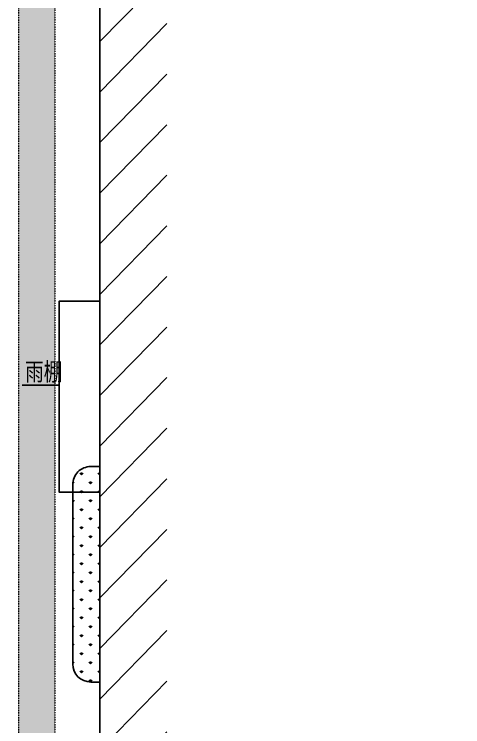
# Model space of a CAD drawing. Header units: metres. Extents: x -330863 to 383137, y -246038 to 314990.
# Drawn here: x 94516 to 144258, y -27439 to 51590 of the extents above; entities that cross this region are included whole.
import ezdxf

# ---------------------------------------------------------------- set-up
doc = ezdxf.new("R2010")
doc.units = ezdxf.units.M
doc.linetypes.add('HIDDEN', pattern=[0.375, 0.25, -0.125])
for name, color, linetype in [('-总图道路', 7, 'Continuous'), ('A-New building', 40, 'Continuous'), ('GREEN', 85, 'Continuous'), ('S市政接口', 7, 'Continuous')]:
    doc.layers.add(name, color=color, linetype=linetype)
doc.layers.add('X消防车道', color=6, linetype='HIDDEN', lineweight=18)
pattern_1 = [(328.5121620192327, (-1970228605.701966, -2547630934.377606), (1506.050284478311, 939.1527315207007), [0, -1587.499999999999])]

msp = doc.modelspace()

# ---------------------------------------------------------------- hatches: boundary and pattern name
at = {"layer": 'A-New building', "linetype": 'Continuous'}
h = msp.add_hatch(dxfattribs=at)
h.set_pattern_fill('ANSI31', color=253, scale=2500, angle=-8.425099e-10)
h.set_pattern_definition([(44.9999999991575, (-495178725.2649279, -3199784105.127927), (-2806.330037792843, 2806.330037875375), [])])
h.paths.add_polyline_path([(111441.9339070469, -93928.74988244846), (111441.9339106558, 145671.2500985525), (104000.0015192223, 145671.2500985525), (104000.0015158462, -93928.74988244846)])
at = {"layer": 'GREEN', "linetype": 'Continuous'}
h = msp.add_hatch(dxfattribs=at)
h.set_pattern_fill('GRASS', color=256, scale=500, angle=-31.48776264195623, style=0)
h.set_pattern_definition([(90, (90000.00148313351, -73341.39444429427), (-997.7954749907016, 997.7954750092973), [264.5806599999998, -1731.010149999995]), (44.99999999946614, (90000.00148313351, -73341.39444429427), (-997.796155072212, 997.7961550908072), [264.58066, -1146.516149999998]), (134.999999999466, (90000.00148313351, -73341.39444429427), (-997.7961550908072, -997.796155072212), [264.58066, -1146.51615])])
edge = h.paths.add_edge_path()
edge.add_line((103000.0015163701, -22478.74988552183), (103994.8950520507, -22478.74988552183))
edge.add_line((103994.8950520507, -22478.74988552183), (103994.8950532148, 1421.250105537474))
edge.add_line((103994.8950532148, 1421.250105537474), (103000.0015182327, 1421.250105537474))
edge.add_arc((103000.0015179113, -578.7498941410449), 1999.999999678522, 89.9999999907895, 179.9999999958694)
edge.add_line((101000.0015182327, -578.7498939968644), (101000.0015167193, -20478.74988552183))
edge.add_arc((103000.0015166346, -20478.74988560661), 1999.999999915246, 179.9999999975711, 269.9999999924228)
at = {"layer": 'X消防车道'}
h = msp.add_hatch(dxfattribs=at)
h.set_pattern_fill('DOTS', color=8, scale=1000, angle=-31.48783798076735)
h.set_pattern_definition(pattern_1)
h.paths.add_polyline_path([(-93210.31932864338, -143669.9816289544, 0.388696347810305), (-80260.50890044775, -155528.7499007024), (-29868.25021682074, -155528.749902565, 0.0729934230257984), (-27282.11924788542, -155149.1864708438), (-24812.54212517292, -154408.3133338205, -0.0729934230209538), (-22226.41115623759, -154028.7499007024), (83399.93261551949, -154028.749902565, -0.414215405250258), (92399.99996935017, -163028.7391755916), (92400.01187910326, -173021.7107695714), (96400.0120633305, -173176.2576506659), (96399.99996935017, -163028.7344095483, 0.4142203272388091), (83399.6842201473, -150028.7499058246), (-22813.48650954664, -150028.749903962, 0.0729934230411844), (-25399.61747935508, -150408.3133356832), (-27869.19458594406, -151149.1864689812, -0.0729934230362219), (-30455.32555586891, -151528.7499007024), (-80260.50890015671, -151528.7499007024, -0.3886976849728412), (-89225.76594498008, -143318.7917464599), (-114666.7633144511, 145381.2082974985, -0.4401982675162612), (-105701.5062695695, 155171.2501437217), (85999.68118983321, 155171.2501404621, -0.414210992521494), (94999.68118930935, 146171.3291063718, -0.1414481113697162), (96999.68118965859, 153099.4533711858, 0.2576703992202549), (85999.5199388382, 159171.2501390651), (-105701.6028190823, 159171.2501441874, 0.4401960510058327), (-118651.3220010651, 145030.0785886869)])
h = msp.add_hatch(dxfattribs=at)
h.set_pattern_fill('DOTS', color=8, scale=1000, angle=-31.48783798076735)
h.set_pattern_definition(pattern_1)
h.paths.add_polyline_path([(94999.96785966096, -94328.76540471968, 0.2576670919956277), (101071.7777245174, -105328.7581584861, -0.1414496603239183), (107999.9785736803, -103328.749910639, -0.4142135619288426), (98999.96785965814, -94328.76063855557), (98999.68118896143, 146171.384773942, 0.1414470194124305), (96999.68118983672, 153099.453370455, 0.1414526490778906), (94999.68119002762, 146171.0977739098)])
h.paths.add_polyline_path([(107999.6811893942, 159171.2501390651), (85999.52387274877, 159171.2501395101, -0.2576703185541217), (96999.68118983672, 153099.453370455, -0.2576670923394895)])
h = msp.add_hatch(dxfattribs=at)
h.set_pattern_fill('DOTS', color=8, scale=1000, angle=-31.48783798076735)
h.set_pattern_definition(pattern_1)
edge = h.paths.add_edge_path()
edge.add_arc((253000.4461562517, -114828.7498958595), 12999.99999588217, 57.79610970158288, 89.99990648872723)
edge.add_arc((253000.3428560472, -114828.7499107607), 13000.00001134156, 57.79584070424261, 89.9994512072912, ccw=False)
edge.add_arc((253000.3166718548, -92828.74990051611), 13000.00000066193, 302.2042957118912, 302.2045647313433)
edge = h.paths.add_edge_path()
edge.add_line((111441.9339113543, 155171.2501390651), (111441.9339114125, 159171.2501404621))
edge.add_line((111441.9339114125, 159171.2501390651), (107999.5702834008, 159171.2501390651))
edge.add_arc((107999.6811880288, 146171.2501423247), 12999.99999769047, 90.00048879781926, 147.7957724973535)
edge.add_arc((85999.68119303463, 146171.2501423247), 12999.99999670303, 0.0005964654350805176, 32.20422750791329, ccw=False)
edge.add_line((98999.68118913472, 146171.3854760677), (98999.68118913472, 146171.2394125573))
edge.add_arc((107999.6811892511, 146171.2501390651), 9000.000000118012, 90.0000000009806, 180.0000682944113, ccw=False)
edge.add_line((107999.6811891347, 155171.2501390651), (111441.9339113543, 155171.2501390651))

# ---------------------------------------------------------------- linework, layer by layer
at = {"layer": '-总图道路'}
msp.add_line((104000.0015158462, -93928.74988244846, 10100), (104000.0015192223, 145671.2500985525, 10100), dxfattribs=at)
at = {"layer": '-总图道路', "linetype": 'Continuous', "elevation": 10100, "flags": 128}
msp.add_lwpolyline([(103000.0015163701, -22478.74988552183), (103994.8950520507, -22478.74988552183), (103994.8950532148, 1421.250105537474), (103000.0015182327, 1421.250105537474, 0.4142135623990611), (101000.0015182327, -578.7498939968644), (101000.0015167193, -20478.74988552183, 0.4142135623467807)], format="xyb", close=True, dxfattribs=at)
at = {"layer": 'A-New building', "elevation": 10100}
msp.add_lwpolyline([(111441.933910714, 145671.2500985525), (104000.0015192223, 145671.2500985525), (104000.0015158462, -93928.7498857081), (111441.9339072797, -93928.7498857081)], dxfattribs=at)
at = {"layer": 'A-New building', "linetype": 'Continuous', "elevation": 10100}
msp.add_lwpolyline([(104000.0015057181, -1428.749955557287), (99500.0015056599, -1428.749955557287), (99500.00150525244, 19771.25005440786), (104000.0015055435, 19771.25005533919)], dxfattribs=at)
at = {"layer": 'S市政接口'}
msp.add_line((95389.52334394213, 10463.9979635179, 10100), (99500.00150525244, 10463.99796258658, 10100), dxfattribs=at)
at = {"layer": 'X消防车道', "color": 8, "ltscale": 0.01}
for p, q in [((94999.68118983321, 146171.2608660385, 10100), (95000.02348714275, -141028.7391793169, 10100)), ((98999.68118913472, 146171.2394125573, 10100), (98999.96785965282, -94328.7606363371, 10100))]:
    msp.add_line(p, q, dxfattribs=at)

# ---------------------------------------------------------------- texts
at = {"layer": 'S市政接口', "width": 0.8}
msp.add_text('雨棚', height=2000, dxfattribs=at).set_placement((95705.10810747743, 10944.99560741708, 10100))

doc.saveas('drawing.dxf')
